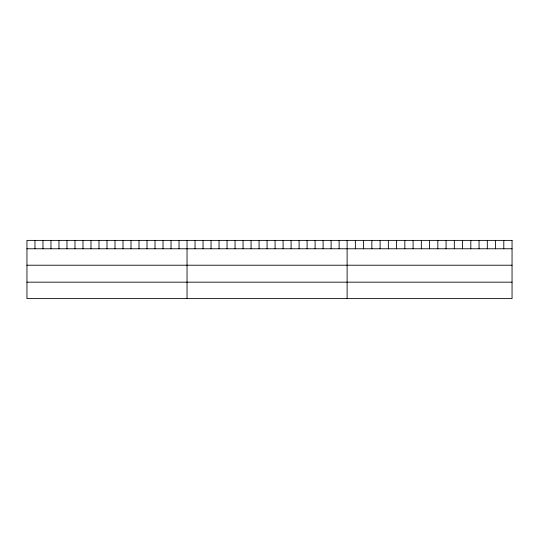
<?xml version="1.0" encoding="UTF-8"?>
<svg xmlns="http://www.w3.org/2000/svg" width="539" height="539" viewBox="0 0 539 539"><rect width="100%" height="100%" fill="white"/><g stroke="black" fill="none" stroke-linecap="round" stroke-linejoin="round"><path stroke-width="0.81" d="M26.95 248.769L512.05 248.769M26.95 265.215L512.05 265.215M26.95 282.166L512.05 282.166M503.803 240.387L503.803 248.769M495.557 240.387L495.557 248.769M487.31 240.387L487.31 248.769M479.063 240.387L479.063 248.769M470.816 240.387L470.816 248.769M462.57 240.387L462.57 248.769M454.323 240.387L454.323 248.769M446.076 240.387L446.076 248.769M437.83 240.387L437.83 248.769M429.583 240.387L429.583 248.769M421.336 240.387L421.336 248.769M413.09 240.387L413.09 248.769M404.843 240.387L404.843 248.769M396.596 240.387L396.596 248.769M388.349 240.387L388.349 248.769M380.103 240.387L380.103 248.769M371.856 240.387L371.856 248.769M363.609 240.387L363.609 248.769M355.363 240.387L355.363 248.769M347.116 240.387L347.116 298.613M339.112 240.387L339.112 248.769M331.108 240.387L331.108 248.769M323.104 240.387L323.104 248.769M315.099 240.387L315.099 248.769M307.095 240.387L307.095 248.769M299.091 240.387L299.091 248.769M291.087 240.387L291.087 248.769M283.083 240.387L283.083 248.769M275.079 240.387L275.079 248.769M267.074 240.387L267.074 248.769M259.07 240.387L259.07 248.769M251.066 240.387L251.066 248.769M243.062 240.387L243.062 248.769M235.058 240.387L235.058 248.769M227.054 240.387L227.054 248.769M219.05 240.387L219.05 248.769M211.045 240.387L211.045 248.769M203.041 240.387L203.041 248.769M195.037 240.387L195.037 248.769M187.033 240.387L187.033 298.613M179.029 240.387L179.029 248.769M171.025 240.387L171.025 248.769M163.021 240.387L163.021 248.769M155.016 240.387L155.016 248.769M147.012 240.387L147.012 248.769M139.008 240.387L139.008 248.769M131.004 240.387L131.004 248.769M123 240.387L123 248.769M114.996 240.387L114.996 248.769M106.992 240.387L106.992 248.769M98.987 240.387L98.987 248.769M90.983 240.387L90.983 248.769M82.979 240.387L82.979 248.769M74.975 240.387L74.975 248.769M66.971 240.387L66.971 248.769M58.967 240.387L58.967 248.769M50.962 240.387L50.962 248.769M42.958 240.387L42.958 248.769M34.954 240.387L34.954 248.769M512.05 240.387L26.95 240.387L26.95 298.613L512.05 298.613L512.05 240.387"/></g></svg>
